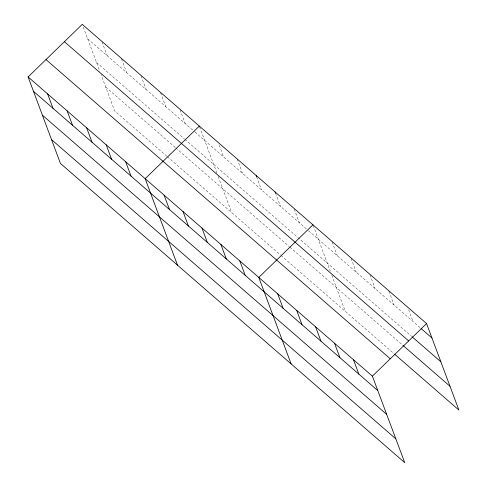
<?xml version="1.0" encoding="UTF-8"?>
<svg xmlns="http://www.w3.org/2000/svg" width="487" height="487" viewBox="0 0 487 487"><rect width="100%" height="100%" fill="white"/><g stroke="black" fill="none" stroke-linecap="round" stroke-linejoin="round"><path stroke-width="0.37" stroke-dasharray="2.44 1.83" d="M87.66 38.777L194.392 131.533M194.964 132.032L308.009 230.278M308.581 230.777L420.482 328.019M96.554 62.561L184.348 138.862M184.92 139.355L411.582 336.34M105.716 87.063L175.15 147.403M175.722 147.902L289.339 246.641M289.911 247.14L402.384 344.887M166.822 156.224L114.603 110.841L101.132 74.809M167.4 156.723L280.439 254.969M281.017 255.468L394.056 353.708M408.654 309.86L413.019 321.536M388.949 291.342L394.08 305.081M370.01 274.881L375.148 288.621M351.072 258.427L356.21 272.166M332.14 241.972L337.272 255.712M313.202 225.511L330.283 271.204M331.811 275.283L345.283 311.321M294.264 209.057L299.402 222.796M275.587 193.284L280.463 206.336M256.649 176.83L261.531 189.881M237.199 158.999L242.593 173.427M219.29 145.29L223.655 156.966M199.585 126.772L216.922 173.141M218.194 176.544L231.666 212.576M180.074 109.812L185.212 123.552M160.564 92.859L165.702 106.598M141.053 75.905L146.191 89.645M121.543 58.945L126.681 72.691M102.033 41.992L107.17 55.731M83.295 27.095L99.859 71.406"/><path stroke-width="0.73" d="M28.1 76.94L372.397 376.159L404.734 462.65L60.437 163.431L28.1 76.94L82.266 24.35L426.563 323.569L458.9 410.06L394.634 354.207M199.329 126.084L145.163 178.674L177.499 265.165M312.946 224.824L258.78 277.413L291.116 363.911M372.397 376.159L426.563 323.569M421.054 328.518L431.957 337.996M412.154 336.84L440.845 361.774M64.394 41.705L408.684 340.918M402.956 345.386L450.006 386.276M45.973 59.584L390.27 358.803M33.493 91.367L377.79 390.58M42.387 115.151L386.678 414.364M51.549 139.653L395.84 438.866M353.459 359.698L358.852 374.126M334.52 343.244L339.914 357.671M275.07 191.908L275.587 193.284M315.588 326.783L320.982 341.21M256.138 175.454L256.649 176.83M296.65 310.329L302.043 324.756M277.712 293.874L283.105 308.301M239.841 260.959L245.235 275.386M220.903 244.498L226.297 258.926M201.971 228.044L207.365 242.471M183.033 211.589L188.426 226.017M164.095 195.129L169.488 209.556M125.652 161.721L131.046 176.142M106.142 144.761L111.535 159.188M86.631 127.807L92.025 142.234M67.121 110.853L72.514 125.275M47.61 93.894L53.004 108.321"/></g></svg>
